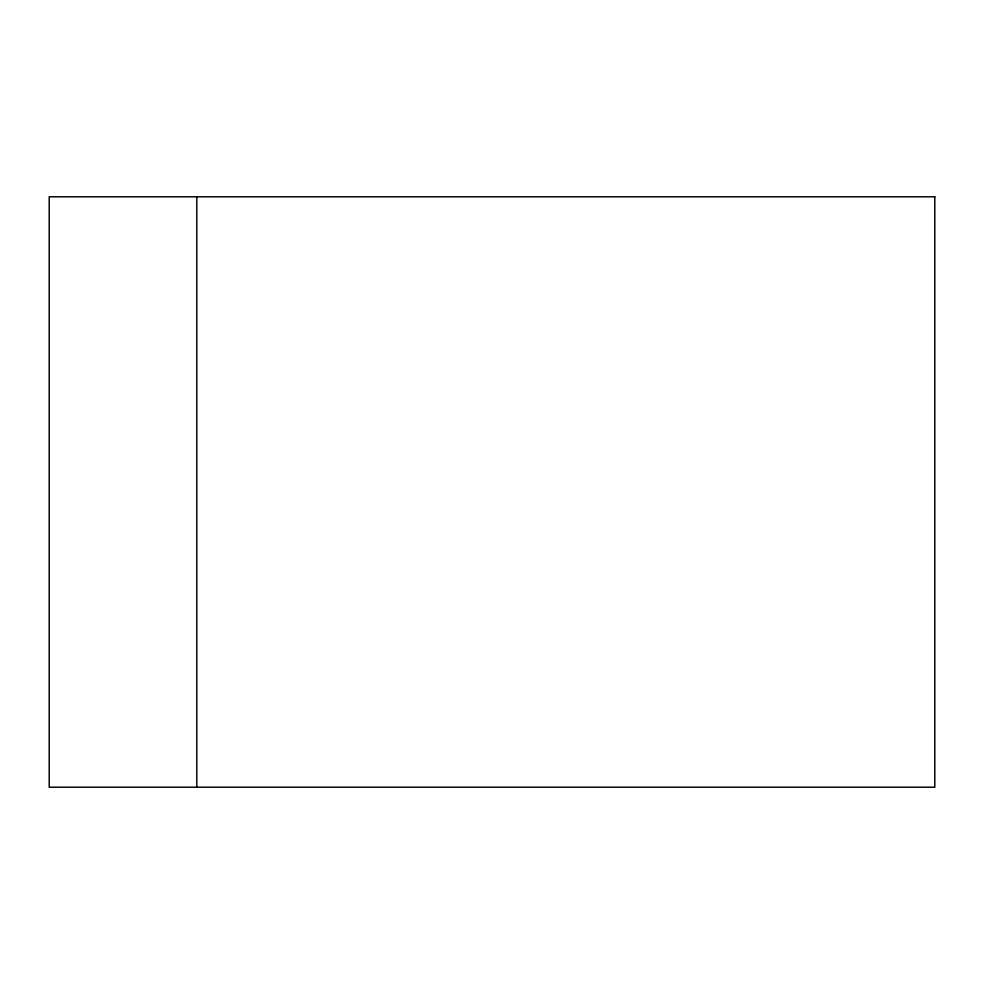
<?xml version="1.0" encoding="UTF-8"?>
<svg xmlns="http://www.w3.org/2000/svg" width="984" height="984" viewBox="0 0 984 984"><rect width="100%" height="100%" fill="white"/><g stroke="black" fill="none" stroke-linecap="round" stroke-linejoin="round"><path stroke-width="1.48" d="M196.8 196.8L196.8 787.2M934.8 196.8L49.2 196.8L49.2 787.2L934.8 787.2L934.8 196.8"/></g></svg>
